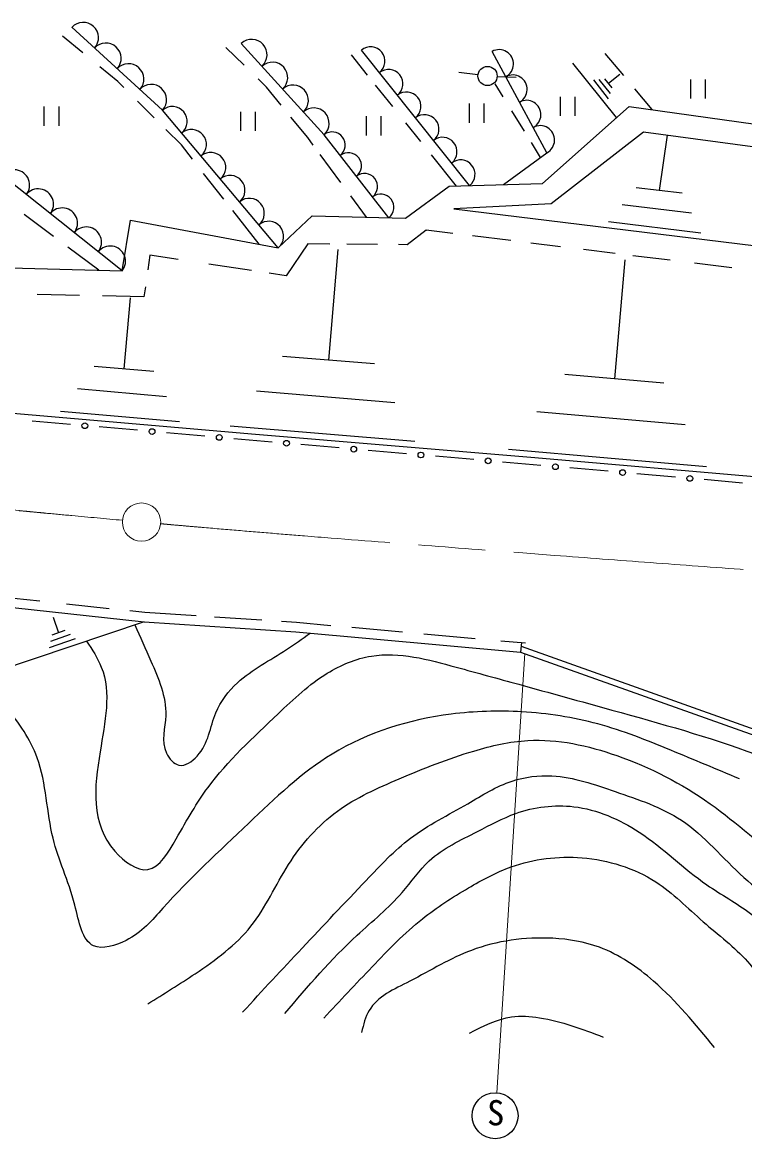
# Model space of a CAD drawing. Units: millimetres, scale not verified. Extents: x 40000 to 680000, y 20000 to 380000.
# Drawn here: x 265838 to 303530, y 233696 to 291975 of the extents above; entities that cross this region are included whole.
import ezdxf
from ezdxf.enums import TextEntityAlignment as Align

# ---------------------------------------------------------------- set-up
doc = ezdxf.new("R2010")
doc.units = ezdxf.units.MM
doc.header["$LTSCALE"] = 1000
doc.linetypes.add('CHAIN', pattern=[18.5, 12, -1.5, 3.5, -1.5])
for name, color, linetype, lineweight in [('M-BGD', 7, 'Continuous', 25), ('M-BGD-RSTR', 3, 'Continuous', 13), ('M-BMK', 2, 'CHAIN', 13), ('M-STR-STRC', 7, 'Continuous', 25), ('M-TTL-TXT', 7, 'Continuous', 13)]:
    doc.layers.add(name, color=color, linetype=linetype, lineweight=lineweight)
doc.styles.add('ＭＳ ゴシック', font='')
doc.styles.get('ＭＳ ゴシック').set_extended_font_data('MS Gothic')

msp = doc.modelspace()

# ---------------------------------------------------------------- linework, layer by layer
at = {"layer": 'M-BGD'}
for p, q in [((273155, 287396), (268419, 291714)), ((268996, 290385), (267929, 291261)), ((281582, 286107), (277264, 290878)), ((277406, 289733), (276462, 290658)), ((283850, 289225), (283013, 290270)), ((289178, 283448), (283533, 290530)), ((293214, 285167), (290358, 290460)), ((297218, 289191), (296244, 290356)), ((270817, 288890), (269881, 289658)), ((296842, 287001), (294564, 289839)), ((289612, 289228), (288622, 289358)), ((290612, 289148), (291612, 289118)), ((297012, 289258), (296432, 288788)), ((271128, 288579), (270817, 288890)), ((278574, 288589), (278137, 289017)), ((279343, 287651), (278574, 288589)), ((285168, 287578), (284270, 288700)), ((290933, 288080), (290512, 288761)), ((296432, 287988), (295652, 288968)), ((296532, 288268), (295942, 288998)), ((296622, 288548), (296232, 289028)), ((298700, 287419), (297794, 288503)), ((300713, 287992), (300713, 288992)), ((301463, 288992), (301463, 287992)), ((293920, 287089), (293920, 288089)), ((294670, 288089), (294670, 287089)), ((266984, 286579), (266984, 287579)), ((267734, 287579), (267734, 286579)), ((272714, 286993), (271845, 287863)), ((279192, 280208), (273155, 287396)), ((289169, 286736), (289169, 287736)), ((289919, 287736), (289919, 286736)), ((292038, 286292), (291384, 287351)), ((292984, 283564), (297499, 287587)), ((297499, 287587), (308012, 286115)), ((277232, 286304), (277232, 287304)), ((277982, 287304), (277982, 286304)), ((280729, 285960), (279853, 287029)), ((283790, 286069), (283790, 287069)), ((284540, 287069), (284540, 286069)), ((286634, 285746), (285843, 286734)), ((274135, 285572), (273328, 286379)), ((298257, 286247), (293436, 282492)), ((318140, 283559), (298257, 286247)), ((271048, 278999), (262290, 285968)), ((274710, 284838), (274135, 285572)), ((281018, 285567), (280729, 285960)), ((284958, 281776), (281582, 286107)), ((292884, 284924), (292404, 285700)), ((299492, 286078), (299072, 283198)), ((282451, 283621), (281381, 285075)), ((288490, 283427), (287183, 285061)), ((290951, 283502), (293214, 285167)), ((276347, 282750), (275299, 284087)), ((285830, 281756), (288116, 283416)), ((288116, 283416), (292984, 283564)), ((300272, 283048), (297862, 283338)), ((283789, 281803), (282974, 282909)), ((278193, 280395), (276821, 282146)), ((293436, 282492), (288359, 282236)), ((288359, 282236), (313191, 279207)), ((300762, 282008), (297142, 282448)), ((267469, 280798), (265934, 281946)), ((271048, 278999), (271490, 281654)), ((271490, 281654), (279192, 280208)), ((279192, 280208), (280962, 281867)), ((280962, 281867), (285830, 281756)), ((301242, 280968), (296422, 281558)), ((286905, 281121), (285920, 280367)), ((286905, 281121), (286919, 281132)), ((288294, 280950), (286905, 281121)), ((280743, 280406), (279603, 278745)), ((281881, 280398), (280743, 280406)), ((284370, 280379), (282767, 280391)), ((285920, 280367), (285461, 280371)), ((291321, 280577), (289333, 280822)), ((293928, 280256), (292378, 280447)), ((269827, 279033), (268212, 280242)), ((272494, 279827), (272385, 279052)), ((273976, 279601), (272494, 279827)), ((282302, 280118), (281822, 274338)), ((296766, 279906), (295114, 280110)), ((299643, 279552), (297689, 279792)), ((257755, 279376), (271048, 278999)), ((277795, 279020), (275575, 279358)), ((297272, 279568), (296732, 273368)), ((302855, 279156), (300911, 279395)), ((279603, 278745), (278726, 278878)), ((272259, 278164), (272185, 277644)), ((268820, 277721), (266605, 277772)), ((272185, 277644), (270013, 277694)), ((271462, 277598), (271142, 273878)), ((284222, 274138), (279412, 274538)), ((272692, 273738), (269592, 274008)), ((299312, 273138), (294152, 273588)), ((273362, 272428), (268712, 272838)), ((254271, 272520), (278002, 270480)), ((285272, 272118), (278052, 272718)), ((274032, 271118), (267822, 271658)), ((300432, 270958), (292682, 271638)), ((268347, 270981), (266343, 271156)), ((271855, 270676), (269850, 270850)), ((275362, 270370), (273358, 270545)), ((286312, 270088), (276682, 270888)), ((278002, 270480), (292365, 269273)), ((278870, 270065), (276866, 270239)), ((282378, 269759), (280373, 269934)), ((285885, 269453), (283881, 269628)), ((289393, 269148), (287389, 269322)), ((301542, 268778), (291202, 269678)), ((292365, 269273), (313973, 267400)), ((292901, 268842), (290896, 269017)), ((296408, 268536), (294404, 268711)), ((299916, 268231), (297911, 268405)), ((303423, 267925), (301419, 268100)), ((265401, 261920), (266750, 261774)), ((265347, 261423), (272187, 260681)), ((268141, 261623), (270375, 261380)), ((271447, 261264), (272231, 261179)), ((272231, 261179), (274902, 261002)), ((272187, 260681), (255572, 255095)), ((267452, 260918), (267722, 260108)), ((272187, 260681), (280103, 260155)), ((275862, 260938), (278336, 260774)), ((279357, 260706), (280142, 260654)), ((280142, 260654), (281938, 260492)), ((268332, 260008), (267312, 259658)), ((268062, 260218), (267382, 259988)), ((280103, 260155), (291837, 259100)), ((283032, 260394), (285675, 260156)), ((286795, 260055), (289472, 259814)), ((268592, 259788), (267232, 259328)), ((290808, 259694), (292094, 259579)), ((291882, 259598), (291837, 259100)), ((291865, 259408), (308967, 253300)), ((291837, 259100), (308862, 253019))]:
    msp.add_line(p, q, dxfattribs=at)
for centre, radius in [((290114, 289172), 500), ((269099, 270916), 150), ((272606, 270610), 150), ((276114, 270305), 150), ((279622, 269999), 150), ((283129, 269693), 150), ((286637, 269388), 150), ((290145, 269082), 150), ((293652, 268776), 150), ((297160, 268471), 150), ((300667, 268165), 150)]:
    msp.add_circle(centre, radius, dxfattribs=at)
for centre, radius, start, end in [((269011, 291174), 801, 317.64255, 137.64255), ((270195, 290094), 801, 317.64255, 137.64255), ((277804, 290282), 804, 312.14854, 132.14854), ((284003, 289940), 755, 308.55944, 128.55944), ((290715, 289798), 752, 298.34569, 118.34569), ((271379, 289015), 801, 317.64255, 137.64255), ((278884, 289089), 804, 312.14854, 132.14854), ((284944, 288759), 755, 308.55944, 128.55944), ((291429, 288475), 752, 298.34569, 118.34569), ((272563, 287935), 801, 317.64255, 137.64255), ((279963, 287896), 804, 312.14854, 132.14854), ((285885, 287579), 755, 308.55944, 128.55944), ((292143, 287152), 752, 298.34569, 118.34569), ((273658, 286797), 782, 310.02329, 130.02329), ((281043, 286704), 804, 312.14854, 132.14854), ((286825, 286399), 755, 308.55944, 128.55944), ((274664, 285599), 782, 310.02329, 130.02329), ((282004, 285566), 686, 307.9306, 127.9306), ((292857, 285829), 752, 298.34569, 118.34569), ((287766, 285219), 755, 308.55944, 128.55944), ((275670, 284401), 782, 310.02329, 130.02329), ((282848, 284483), 686, 307.9306, 127.9306), ((288707, 284038), 755, 308.55944, 128.55944), ((265418, 283479), 799, 321.48702, 141.48702), ((276676, 283203), 782, 310.02329, 130.02329), ((283692, 283400), 686, 307.9306, 127.9306), ((266669, 282483), 799, 321.48702, 141.48702), ((277683, 282005), 782, 310.02329, 130.02329), ((284536, 282318), 686, 307.9306, 127.9306), ((267920, 281488), 799, 321.48702, 141.48702), ((278689, 280807), 782, 310.02329, 130.02329), ((269171, 280492), 799, 321.48702, 141.48702), ((270422, 279497), 799, 321.48702, 141.48702)]:
    msp.add_arc(centre, radius, start, end, dxfattribs=at)
for points, knots in [([(271708, 260520), (271985, 259896), (272261, 259272), (272543, 258632), (272944, 257720), (273354, 256777), (273317, 255794), (273292, 255138), (273068, 254464), (273356, 253830), (273490, 253535), (273735, 253249), (274011, 253195), (274334, 253131), (274701, 253384), (274964, 253671), (275571, 254334), (275622, 255179), (275936, 255933), (276182, 256525), (276591, 257060), (277067, 257501), (277828, 258204), (278763, 258666), (279627, 259227), (280045, 259499), (280447, 259793), (280849, 260088)], [0, 0, 0, 0, 1, 1, 1, 2, 2, 2, 3, 3, 3, 4, 4, 4, 5, 5, 5, 6, 6, 6, 7, 7, 7, 8, 8, 8, 9, 9, 9, 9]), ([(269185, 259671), (269479, 259227), (269773, 258783), (269959, 258313), (270486, 256984), (270153, 255449), (269895, 253893), (269589, 252047), (269390, 250170), (270664, 248705), (271144, 248152), (271835, 247658), (272393, 247744), (273008, 247839), (273463, 248635), (273867, 249345), (274454, 250377), (274932, 251225), (275532, 252036), (276537, 253394), (277882, 254648), (279183, 255879), (279999, 256650), (280796, 257412), (281746, 257993), (282453, 258426), (283244, 258758), (284052, 258890), (285507, 259127), (287015, 258713), (288472, 258313), (289579, 258010), (290656, 257714), (291739, 257416), (293353, 256972), (294981, 256522), (296607, 256071), (299131, 255372), (301651, 254673), (304102, 253765), (305947, 253082), (307754, 252280), (309483, 251331), (310908, 250549), (312281, 249667), (313582, 248705), (315128, 247561), (316572, 246304), (318066, 245053), (318967, 244299), (319887, 243547), (320565, 242619), (321283, 241636), (321730, 240455), (322294, 239352), (322666, 238625), (323089, 237932), (323511, 237238)], [0, 0, 0, 0, 1, 1, 1, 2, 2, 2, 3, 3, 3, 4, 4, 4, 5, 5, 5, 6, 6, 6, 7, 7, 7, 8, 8, 8, 9, 9, 9, 10, 10, 10, 11, 11, 11, 12, 12, 12, 13, 13, 13, 14, 14, 14, 15, 15, 15, 16, 16, 16, 17, 17, 17, 18, 18, 18, 19, 19, 19, 19]), ([(303252, 252481), (302063, 252981), (300874, 253481), (299678, 253974), (298429, 254488), (297172, 254995), (295869, 255348), (294578, 255698), (293241, 255899), (291903, 255976), (290673, 256048), (289441, 256016), (288212, 255859), (286034, 255580), (283863, 254909), (282007, 253777), (280401, 252798), (279031, 251475), (277648, 250164), (276108, 248705), (274553, 247263), (273171, 245727), (272610, 245103), (272078, 244464), (271247, 244038), (270692, 243754), (270004, 243565), (269559, 243763), (268951, 244035), (268797, 245028), (268577, 245884), (268230, 247230), (267718, 248234), (267438, 249379), (267112, 250713), (267100, 252240), (266613, 253581), (266263, 254547), (265665, 255417), (265003, 256212), (264561, 256743), (264090, 257240), (263619, 257738)], [0, 0, 0, 0, 1, 1, 1, 2, 2, 2, 3, 3, 3, 4, 4, 4, 5, 5, 5, 6, 6, 6, 7, 7, 7, 8, 8, 8, 9, 9, 9, 10, 10, 10, 11, 11, 11, 12, 12, 12, 13, 13, 13, 14, 14, 14, 14]), ([(272386, 240740), (273213, 241251), (274040, 241762), (274860, 242310), (275928, 243024), (276983, 243801), (277766, 244784), (278540, 245757), (279049, 246932), (279729, 248005), (280412, 249080), (281267, 250051), (282282, 250793), (283258, 251506), (284381, 252005), (285502, 252481), (286782, 253025), (288059, 253537), (289390, 253934), (290313, 254210), (291262, 254429), (292217, 254484), (293776, 254573), (295352, 254224), (296851, 253699), (298599, 253086), (300243, 252235), (301721, 251185), (303139, 250178), (304404, 248987), (305883, 247965), (307023, 247178), (308290, 246491), (309064, 245452), (309886, 244349), (310153, 242849), (310910, 241564), (311518, 240531), (312444, 239637), (312598, 238541), (312663, 238080), (312591, 237584), (312520, 237088)], [0, 0, 0, 0, 1, 1, 1, 2, 2, 2, 3, 3, 3, 4, 4, 4, 5, 5, 5, 6, 6, 6, 7, 7, 7, 8, 8, 8, 9, 9, 9, 10, 10, 10, 11, 11, 11, 12, 12, 12, 13, 13, 13, 14, 14, 14, 14]), ([(277334, 240308), (278366, 241423), (279399, 242539), (280436, 243646), (281543, 244826), (282655, 245997), (283774, 247180), (284509, 247957), (285247, 248741), (286091, 249379), (287013, 250076), (288060, 250600), (289076, 251185), (289832, 251621), (290570, 252091), (291393, 252364), (292057, 252583), (292775, 252674), (293474, 252638), (294605, 252580), (295683, 252189), (296773, 251814), (297979, 251399), (299199, 251004), (300228, 250321), (301437, 249520), (302382, 248322), (303488, 247337), (304553, 246388), (305767, 245637), (306865, 244745), (307831, 243959), (308707, 243064), (309457, 242036), (310008, 241279), (310491, 240450), (310674, 239562), (310810, 238903), (310781, 238211), (310753, 237520)], [0, 0, 0, 0, 1, 1, 1, 2, 2, 2, 3, 3, 3, 4, 4, 4, 5, 5, 5, 6, 6, 6, 7, 7, 7, 8, 8, 8, 9, 9, 9, 10, 10, 10, 11, 11, 11, 12, 12, 12, 13, 13, 13, 13]), ([(279533, 240229), (280738, 241643), (281942, 243057), (283303, 244313), (284099, 245048), (284948, 245729), (285659, 246552), (286134, 247102), (286547, 247715), (287073, 248201), (287785, 248859), (288703, 249281), (289586, 249732), (290250, 250072), (290894, 250428), (291589, 250675), (292545, 251015), (293599, 251148), (294613, 251028), (295835, 250884), (296999, 250371), (298029, 249693), (299286, 248866), (300342, 247792), (301563, 246944), (302307, 246429), (303111, 245997), (303841, 245452), (304914, 244651), (305826, 243607), (306551, 242507), (307082, 241701), (307513, 240866), (308121, 240033), (308545, 239453), (309054, 238875), (309064, 238226), (309068, 237959), (308987, 237681), (308907, 237402)], [0, 0, 0, 0, 1, 1, 1, 2, 2, 2, 3, 3, 3, 4, 4, 4, 5, 5, 5, 6, 6, 6, 7, 7, 7, 8, 8, 8, 9, 9, 9, 10, 10, 10, 11, 11, 11, 12, 12, 12, 13, 13, 13, 13]), ([(281575, 239994), (282410, 240885), (283244, 241776), (284088, 242664), (284926, 243545), (285774, 244422), (286719, 245177), (287470, 245776), (288281, 246298), (289115, 246787), (289835, 247210), (290571, 247607), (291353, 247887), (292520, 248304), (293788, 248460), (295045, 248358), (296412, 248247), (297766, 247831), (298893, 247101), (299793, 246519), (300548, 245736), (301367, 245020), (302156, 244330), (303004, 243701), (303684, 242939), (304339, 242204), (304837, 241346), (305490, 240543), (306015, 239899), (306640, 239290), (306826, 238541), (306929, 238124), (306897, 237665), (306865, 237205)], [0, 0, 0, 0, 1, 1, 1, 2, 2, 2, 3, 3, 3, 4, 4, 4, 5, 5, 5, 6, 6, 6, 7, 7, 7, 8, 8, 8, 9, 9, 9, 10, 10, 10, 11, 11, 11, 11]), ([(301956, 238462), (300961, 239672), (299966, 240882), (298775, 241918), (297930, 242653), (296987, 243300), (295948, 243685), (295175, 243971), (294349, 244111), (293513, 244156), (292067, 244233), (290589, 244024), (289272, 243528), (288166, 243111), (287173, 242491), (286052, 241918), (285238, 241501), (284356, 241109), (283931, 240386), (283736, 240053), (283637, 239650), (283539, 239247)], [0, 0, 0, 0, 1, 1, 1, 2, 2, 2, 3, 3, 3, 4, 4, 4, 5, 5, 5, 6, 6, 6, 7, 7, 7, 7]), ([(289171, 239201), (289883, 239572), (290595, 239943), (291362, 240053), (291839, 240121), (292337, 240087), (292823, 240012), (293980, 239833), (295065, 239415), (296151, 238998)], [0, 0, 0, 0, 1, 1, 1, 2, 2, 2, 3, 3, 3, 3])]:
    msp.add_open_spline(points, degree=3, knots=knots, dxfattribs=at)
at = {"layer": 'M-BGD-RSTR'}
msp.add_circle((272056, 265884), 1000, dxfattribs=at)
at = {"layer": 'M-BMK'}
for points, knots in [([(190015, 275774), (197962, 274620), (205908, 273465), (213864, 272371), (222391, 271199), (230929, 270097), (239483, 269139), (243736, 268662), (247992, 268222), (252250, 267795), (252960, 267724), (253669, 267653), (254379, 267583), (255089, 267513), (255799, 267443), (256508, 267373), (257218, 267303), (257928, 267233), (258638, 267163), (260044, 267026), (261449, 266889), (262855, 266753), (263793, 266663), (264730, 266572), (265667, 266483), (265824, 266468), (265980, 266453), (266136, 266438), (266292, 266424), (266448, 266409), (266605, 266394), (266761, 266379), (266917, 266364), (267073, 266350), (267525, 266307), (267976, 266265), (268427, 266223), (269305, 266141), (270183, 266061), (271061, 265981)], [0, 0, 0, 0, 1, 1, 1, 2, 2, 2, 3, 3, 3, 4, 4, 4, 5, 5, 5, 6, 6, 6, 7, 7, 7, 8, 8, 8, 9, 9, 9, 10, 10, 10, 11, 11, 11, 12, 12, 12, 13, 13, 13, 13]), ([(273053, 265801), (273156, 265790), (273260, 265780), (273364, 265771), (273432, 265764), (273500, 265758), (273568, 265752), (273584, 265751), (273599, 265750), (273614, 265748), (273630, 265747), (273645, 265746), (273660, 265744), (273675, 265743), (273691, 265742), (273706, 265740), (273935, 265720), (274164, 265700), (274393, 265679), (274668, 265655), (274943, 265631), (275218, 265607), (275812, 265556), (276406, 265505), (276999, 265456), (277593, 265406), (278187, 265356), (278780, 265307), (279374, 265259), (279968, 265210), (280562, 265162), (284287, 264861), (288013, 264575), (291739, 264290), (298401, 263781), (305064, 263274), (311732, 262854), (317734, 262475), (323741, 262166), (329749, 261896), (336571, 261590), (343395, 261334), (350220, 261118), (353732, 261006), (357244, 260905), (360755, 260800), (361341, 260782), (361926, 260765), (362511, 260747), (363097, 260729), (363682, 260712), (364267, 260693), (364852, 260675), (365438, 260657), (366023, 260639), (366583, 260621), (367143, 260604), (367702, 260586), (368076, 260574), (368449, 260562), (368822, 260550), (368884, 260548), (368947, 260546), (369009, 260544), (369071, 260542), (369133, 260540), (369195, 260538), (369258, 260536), (369320, 260534), (369382, 260532), (369562, 260526), (369742, 260521), (369923, 260514), (370221, 260504), (370519, 260492), (370818, 260480)], [0, 0, 0, 0, 1, 1, 1, 2, 2, 2, 3, 3, 3, 4, 4, 4, 5, 5, 5, 6, 6, 6, 7, 7, 7, 8, 8, 8, 9, 9, 9, 10, 10, 10, 11, 11, 11, 12, 12, 12, 13, 13, 13, 14, 14, 14, 15, 15, 15, 16, 16, 16, 17, 17, 17, 18, 18, 18, 19, 19, 19, 20, 20, 20, 21, 21, 21, 22, 22, 22, 23, 23, 23, 24, 24, 24, 25, 25, 25, 25])]:
    msp.add_open_spline(points, degree=3, knots=knots, dxfattribs=at)
at = {"layer": 'M-STR-STRC'}
msp.add_circle((290508, 234896), 1200, dxfattribs=at)
at = {"layer": 'M-TTL-TXT'}
msp.add_line((290596, 236085), (292059, 259020), dxfattribs=at)

# ---------------------------------------------------------------- texts
at = {"layer": 'M-STR-STRC', "style": 'ＭＳ ゴシック'}
msp.add_text('S', height=1320, dxfattribs=at).set_placement((290089, 233994), align=Align.BOTTOM_LEFT)

doc.saveas('drawing.dxf')
